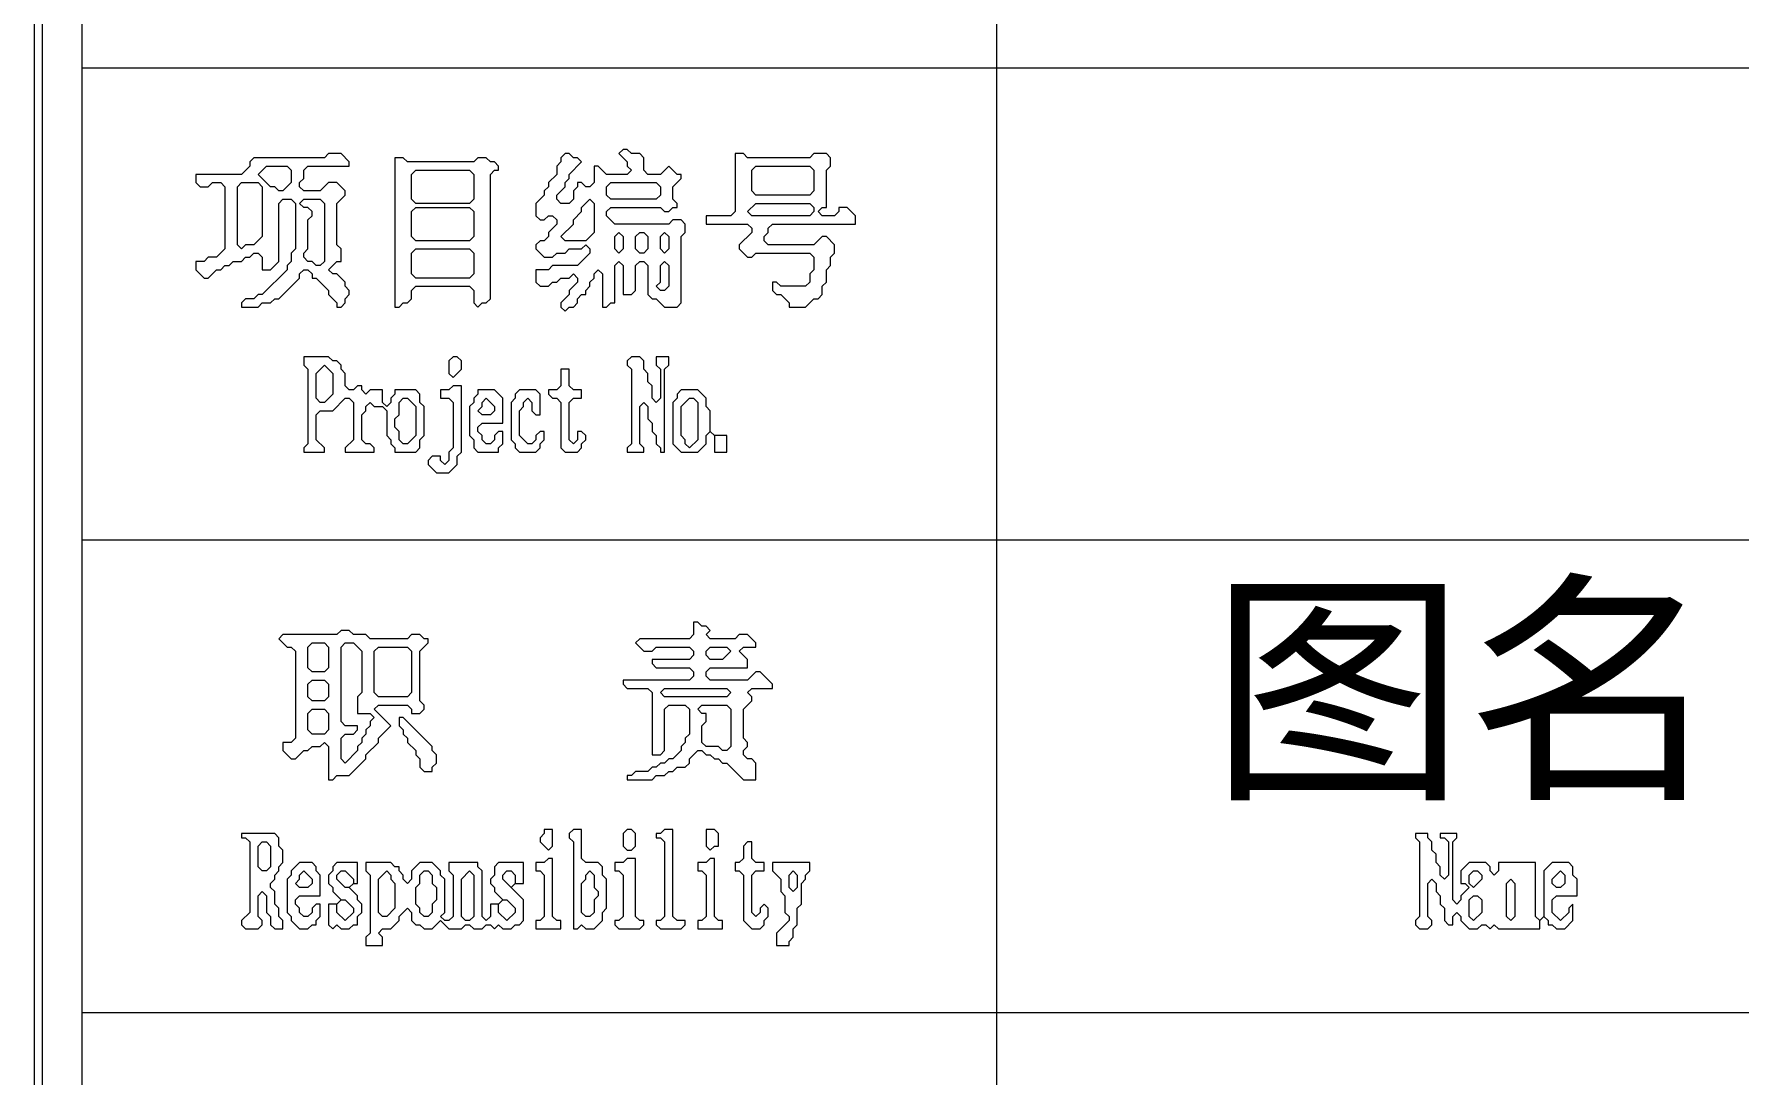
# Model space of a CAD drawing. Header units: millimetres. Extents: x 24 to 865, y 18 to 612.
# Drawn here: x 774.98 to 810.98, y 243.71 to 265.7 of the extents above; entities that cross this region are included whole.
import ezdxf

# ---------------------------------------------------------------- set-up
doc = ezdxf.new("R2010")
doc.units = ezdxf.units.MM
for name, color, linetype, lineweight in [('OCR_TEXT', 6, 'Continuous', 0), ('TRACE_CURVE', 6, 'Continuous', 0), ('TRACE_STRAIGHT', 5, 'Continuous', 0), ('TRACE_TEXT_SYMBOL', 6, 'Continuous', 0)]:
    doc.layers.add(name, color=color, linetype=linetype, lineweight=lineweight)
doc.styles.add('wqy-unicode', font='wqy-unicode.lff')

msp = doc.modelspace()

# ---------------------------------------------------------------- linework, layer by layer
at = {"layer": 'TRACE_CURVE', "color": 6}
msp.add_lwpolyline([(774.98, 600.7), (774.98, 28.726), (775.156, 28.726), (775.156, 600.7)], close=True, dxfattribs=at)
at = {"layer": 'TRACE_STRAIGHT', "color": 5}
for p, q in [((775.986, 601.456), (775.986, 27.883)), ((795.299, 274.996), (795.299, 175.135)), ((775.986, 264.983), (854.728, 264.983)), ((775.986, 255.016), (854.728, 255.016)), ((775.986, 245.028), (854.728, 245.028))]:
    msp.add_line(p, q, dxfattribs=at)
at = {"layer": 'TRACE_TEXT_SYMBOL', "color": 6}
for points in [[(781.198, 263.173), (781.111, 263.085), (779.622, 263.085), (779.535, 262.998), (779.535, 262.91), (779.359, 262.735), (778.396, 262.735), (778.396, 262.56), (778.484, 262.472), (778.659, 262.472), (778.746, 262.56), (778.921, 262.56), (779.009, 262.472), (779.009, 261.159), (778.834, 260.983), (778.659, 260.983), (778.571, 260.896), (778.396, 260.896), (778.396, 260.721), (778.571, 260.545), (778.659, 260.545), (778.834, 260.721), (778.921, 260.721), (779.009, 260.808), (779.097, 260.808), (779.184, 260.896), (779.359, 260.896), (779.447, 260.983), (779.535, 260.983), (779.622, 261.071), (779.71, 261.071), (779.797, 260.983), (779.797, 260.721), (779.972, 260.721), (780.148, 260.896), (780.148, 262.122), (780.235, 262.209), (780.41, 262.209), (780.498, 262.122), (780.498, 261.159), (780.41, 261.071), (780.41, 260.896), (780.323, 260.808), (780.323, 260.721), (779.797, 260.195), (779.71, 260.195), (779.622, 260.108), (779.447, 260.108), (779.359, 260.02), (779.359, 259.932), (779.71, 259.932), (779.797, 260.02), (779.972, 260.02), (780.06, 260.108), (780.148, 260.108), (780.585, 260.545), (780.585, 260.633), (780.673, 260.721), (780.761, 260.721), (780.848, 260.633), (780.848, 260.545), (780.936, 260.545), (781.198, 260.283), (781.198, 260.195)], [(781.198, 260.195), (781.374, 260.02), (781.374, 259.932), (781.461, 259.932), (781.549, 260.02), (781.549, 260.108), (781.636, 260.195), (781.636, 260.283), (781.549, 260.37), (781.549, 260.458), (781.374, 260.633), (781.286, 260.633), (781.198, 260.721), (781.374, 260.896), (781.461, 260.896), (781.461, 261.159), (781.374, 261.246), (781.374, 262.122), (781.549, 262.297), (781.549, 262.385), (781.374, 262.56), (781.198, 262.56), (781.023, 262.385), (780.673, 262.385), (780.585, 262.472), (780.585, 262.56), (780.673, 262.647), (780.673, 262.822), (780.761, 262.91), (781.636, 262.91), (781.636, 262.998), (781.461, 263.173), (781.198, 263.173)], [(787.417, 263.26), (787.329, 263.173), (787.504, 262.998), (787.504, 262.91), (787.592, 262.822), (787.504, 262.735), (787.066, 262.735), (786.891, 262.91), (786.804, 262.91), (786.804, 262.56), (786.716, 262.472), (786.628, 262.472), (786.541, 262.56), (786.453, 262.56), (786.453, 262.472), (786.366, 262.385), (786.366, 262.209), (786.278, 262.122), (786.103, 262.122), (786.015, 262.209), (786.015, 262.297), (786.19, 262.472), (786.19, 262.56), (786.278, 262.647), (786.278, 262.735), (786.541, 262.998), (786.453, 263.085), (786.366, 263.085), (786.278, 263.173), (786.19, 263.173), (786.103, 263.085), (786.103, 262.998), (786.015, 262.91), (786.015, 262.735), (785.84, 262.56), (785.84, 262.472), (785.753, 262.385), (785.753, 262.297), (785.577, 262.122), (785.577, 261.859), (785.665, 261.772), (785.753, 261.772), (785.84, 261.859), (785.928, 261.859), (786.015, 261.772), (786.015, 261.684), (785.84, 261.509), (785.84, 261.421), (785.753, 261.334), (785.665, 261.334), (785.577, 261.246), (785.577, 261.159), (785.753, 260.983), (785.928, 260.983), (786.015, 261.071), (786.19, 261.071), (786.278, 261.159), (786.541, 261.159), (786.628, 261.246), (786.716, 261.159), (786.716, 261.071), (786.453, 260.808), (785.928, 260.808), (785.84, 260.721)], [(788.467, 262.034), (788.555, 262.034), (788.555, 262.122), (788.467, 262.209), (788.467, 262.472), (788.643, 262.647), (788.643, 262.735), (788.555, 262.735), (788.38, 262.91), (788.205, 262.735), (787.942, 262.735), (787.854, 262.822), (787.854, 263.085), (787.767, 263.173), (787.592, 263.173), (787.504, 263.26), (787.417, 263.26)], [(789.781, 263.173), (789.781, 261.947), (789.694, 261.859), (789.168, 261.859), (789.168, 261.684), (790.044, 261.684), (790.131, 261.596), (790.131, 261.509), (789.869, 261.246), (789.869, 261.159), (790.044, 260.983), (790.131, 260.983), (790.219, 261.071), (791.358, 261.071), (791.445, 260.983), (791.445, 260.721), (791.358, 260.633), (791.358, 260.458), (791.27, 260.37), (790.745, 260.37), (790.657, 260.458), (790.569, 260.458), (790.569, 260.283), (790.657, 260.195), (790.745, 260.195), (790.92, 260.02), (790.92, 259.932), (791.27, 259.932), (791.445, 260.108), (791.533, 260.108), (791.62, 260.195), (791.62, 260.37), (791.708, 260.458), (791.708, 260.721), (791.795, 260.808), (791.795, 260.983), (791.883, 261.071), (791.883, 261.246), (791.708, 261.421), (791.62, 261.421), (791.445, 261.246), (790.482, 261.246), (790.394, 261.334), (790.394, 261.421), (790.482, 261.509), (790.482, 261.596), (790.569, 261.684), (792.321, 261.684), (792.321, 261.859), (792.146, 262.034), (791.971, 262.034), (791.971, 261.947), (791.883, 261.859), (791.62, 261.859), (791.533, 261.947), (791.62, 262.034), (791.708, 262.034), (791.708, 262.822), (791.795, 262.91), (791.795, 263.085), (791.708, 263.173), (791.445, 263.173), (791.358, 263.085), (790.044, 263.085)], [(790.044, 263.085), (789.956, 263.173), (789.781, 263.173)], [(785.84, 260.721), (785.577, 260.721), (785.577, 260.458), (785.665, 260.37), (785.84, 260.37), (785.928, 260.458), (786.015, 260.458), (786.103, 260.545), (786.278, 260.545), (786.366, 260.633), (786.453, 260.545), (786.453, 260.458), (786.278, 260.283), (786.278, 260.195), (786.103, 260.02), (786.103, 259.932), (786.19, 259.845), (786.278, 259.932), (786.366, 259.932), (786.453, 260.02), (786.453, 260.108), (786.541, 260.195), (786.628, 260.195), (786.628, 260.283), (786.716, 260.37), (786.716, 260.458), (786.804, 260.545), (786.804, 260.633), (786.891, 260.721), (786.979, 260.633), (786.979, 259.932), (787.066, 259.932), (787.154, 260.02), (787.241, 260.02), (787.241, 260.808), (787.329, 260.896), (787.417, 260.808), (787.417, 260.195), (787.592, 260.195), (787.679, 260.283), (787.679, 260.808), (787.767, 260.896), (787.854, 260.896), (787.942, 260.808), (787.942, 260.195), (788.03, 260.108), (788.117, 260.108), (788.292, 259.932), (788.555, 259.932), (788.643, 260.02), (788.643, 261.421), (788.73, 261.509), (788.73, 261.684), (788.643, 261.772), (788.467, 261.772), (788.38, 261.684), (787.241, 261.684), (787.066, 261.859), (787.066, 261.947), (787.154, 262.034), (788.205, 262.034), (788.292, 261.947), (788.38, 261.947), (788.467, 262.034)], [(788.905, 253.276), (788.905, 253.014), (788.818, 252.926), (787.767, 252.926), (787.679, 252.839), (787.854, 252.663), (788.03, 252.663), (788.117, 252.751), (788.818, 252.751), (788.905, 252.663), (788.905, 252.576), (788.818, 252.488), (788.03, 252.488), (788.03, 252.401), (788.117, 252.313), (788.818, 252.313), (788.905, 252.226), (788.905, 252.138), (788.818, 252.05), (787.417, 252.05), (787.417, 251.963), (787.504, 251.875), (787.942, 251.875), (788.03, 251.788), (788.03, 250.474), (788.205, 250.474), (788.292, 250.562), (788.292, 251.437), (788.38, 251.525), (788.73, 251.525), (788.818, 251.437), (788.818, 250.912), (788.73, 250.824), (788.73, 250.737), (788.643, 250.649), (788.643, 250.562), (788.467, 250.386), (788.38, 250.386), (788.292, 250.299), (788.205, 250.299), (788.117, 250.211), (788.03, 250.211), (787.942, 250.124), (787.679, 250.124), (787.592, 250.036), (787.504, 250.036), (787.504, 249.948), (788.03, 249.948), (788.117, 250.036), (788.292, 250.036), (788.38, 250.124), (788.467, 250.124), (788.555, 250.211), (788.73, 250.211), (788.818, 250.299), (788.818, 250.386), (788.993, 250.562), (789.081, 250.562), (789.168, 250.474), (789.256, 250.474), (789.343, 250.386), (789.431, 250.386), (789.518, 250.299), (789.606, 250.299)], [(789.606, 250.299), (789.956, 249.948), (790.219, 249.948), (790.219, 250.299), (790.131, 250.386), (790.044, 250.386), (789.956, 250.474), (789.956, 250.562), (790.044, 250.649), (790.044, 250.737), (789.956, 250.824), (789.956, 251.437), (790.131, 251.612), (790.131, 251.7), (790.044, 251.788), (790.131, 251.875), (790.569, 251.875), (790.569, 251.963), (790.307, 252.226), (790.219, 252.226), (790.044, 252.05), (789.256, 252.05), (789.168, 252.138), (789.168, 252.226), (789.256, 252.313), (790.044, 252.313), (790.044, 252.488), (789.869, 252.663), (789.956, 252.751), (790.219, 252.751), (790.219, 252.839), (790.044, 253.014), (789.869, 253.014), (789.781, 252.926), (789.256, 252.926), (789.168, 253.014), (789.256, 253.101), (789.168, 253.189), (789.081, 253.189), (788.993, 253.276), (788.905, 253.276)], [(804.144, 248.81), (804.144, 248.722), (804.232, 248.635), (804.232, 247.058), (804.144, 246.971), (804.144, 246.883), (804.232, 246.796), (804.407, 246.796), (804.494, 246.883), (804.494, 246.971), (804.407, 247.058), (804.407, 247.759), (804.494, 247.847), (804.582, 247.759), (804.582, 247.584), (804.669, 247.496), (804.669, 247.321), (804.757, 247.234), (804.757, 246.971), (804.845, 246.883), (804.932, 246.883), (804.932, 247.058), (805.02, 247.146), (805.107, 247.058), (805.107, 246.971), (805.283, 246.796), (805.458, 246.796), (805.545, 246.883), (805.633, 246.883), (805.72, 246.796), (805.808, 246.883), (805.896, 246.796), (806.771, 246.796), (806.771, 246.971), (806.859, 247.058), (806.947, 246.971), (806.947, 246.883), (807.034, 246.883), (807.122, 246.796), (807.297, 246.796), (807.472, 246.971), (807.472, 247.321), (807.384, 247.234), (807.384, 247.146), (807.209, 246.971), (807.034, 247.146), (807.034, 247.409), (807.122, 247.496), (807.56, 247.496), (807.56, 247.847), (807.472, 247.934), (807.472, 248.109), (807.384, 248.197), (807.034, 248.197), (806.859, 248.022), (806.859, 247.058), (806.771, 246.971), (806.684, 247.058), (806.684, 248.197), (805.896, 248.197), (805.896, 248.022), (805.808, 247.934), (805.72, 248.022), (805.72, 248.109)], [(805.72, 248.109), (805.633, 248.197), (805.283, 248.197), (805.107, 248.022), (805.107, 247.759), (805.195, 247.759), (805.283, 247.671), (805.107, 247.496), (805.107, 247.409), (805.02, 247.321), (804.932, 247.409), (804.932, 248.635), (805.02, 248.722), (805.02, 248.81), (804.669, 248.81), (804.669, 248.722), (804.757, 248.722), (804.845, 248.635), (804.845, 247.934), (804.757, 247.847), (804.669, 247.934), (804.669, 248.109), (804.582, 248.197), (804.582, 248.372), (804.494, 248.46), (804.494, 248.635), (804.407, 248.722), (804.407, 248.81), (804.144, 248.81)], [(781.987, 248.197), (781.987, 248.022), (782.074, 247.934), (782.074, 246.708), (781.987, 246.621), (781.987, 246.445), (782.337, 246.445), (782.337, 246.621), (782.249, 246.708), (782.337, 246.796), (782.512, 246.796), (782.687, 246.971), (782.687, 247.058), (782.862, 247.234), (782.95, 247.146), (782.95, 246.971), (783.038, 246.883), (783.125, 246.883), (783.213, 246.796), (783.388, 246.796), (783.563, 246.971), (783.738, 246.796), (784.001, 246.796), (784.089, 246.883), (784.176, 246.883), (784.264, 246.796), (784.439, 246.796), (784.526, 246.883), (784.614, 246.883), (784.702, 246.796), (784.789, 246.883), (784.877, 246.796), (785.052, 246.796), (785.14, 246.883), (785.227, 246.883), (785.315, 246.971), (785.315, 247.409), (785.052, 247.671), (785.14, 247.759), (785.315, 247.759), (785.315, 248.197), (784.789, 248.197), (784.702, 248.109), (784.702, 247.934), (784.614, 247.847), (784.614, 247.759), (784.702, 247.671), (784.702, 247.584), (784.877, 247.409), (784.789, 247.321), (784.614, 247.321), (784.614, 247.058), (784.526, 246.971), (784.439, 247.058), (784.439, 248.022), (784.351, 248.109), (784.351, 248.197), (783.738, 248.197), (783.738, 248.022), (783.826, 247.934), (783.826, 247.058), (783.738, 246.971), (783.651, 246.971), (783.563, 247.058)], [(783.563, 247.058), (783.651, 247.146), (783.651, 247.847), (783.563, 247.934), (783.563, 248.022), (783.388, 248.197), (783.125, 248.197), (782.95, 248.022), (782.95, 247.847), (782.862, 247.759), (782.775, 247.847), (782.775, 247.934), (782.687, 248.022), (782.687, 248.109), (782.6, 248.109), (782.512, 248.197), (781.987, 248.197)]]:
    msp.add_lwpolyline(points, dxfattribs=at)
for points in [[(779.885, 262.91), (780.323, 262.91), (780.41, 262.822), (780.41, 262.56), (780.235, 262.385), (780.148, 262.385), (780.06, 262.472), (779.972, 262.472), (779.71, 262.735)], [(782.6, 263.085), (782.6, 259.932), (782.687, 259.932), (782.775, 260.02), (782.862, 260.02), (782.95, 260.108), (782.95, 260.283), (783.038, 260.37), (784.176, 260.37), (784.264, 260.283), (784.264, 260.02), (784.351, 259.932), (784.439, 260.02), (784.526, 260.02), (784.614, 260.108), (784.614, 262.735), (784.702, 262.822), (784.789, 262.822), (784.789, 262.91), (784.702, 262.998), (784.614, 262.998), (784.526, 263.085), (784.351, 263.085), (784.264, 262.998), (782.862, 262.998), (782.775, 263.085)], [(782.95, 262.735), (783.038, 262.822), (784.176, 262.822), (784.264, 262.735), (784.264, 262.209), (784.176, 262.122), (783.038, 262.122), (782.95, 262.209)], [(790.131, 262.822), (790.219, 262.91), (791.358, 262.91), (791.445, 262.822), (791.445, 262.385), (791.358, 262.297), (790.219, 262.297), (790.131, 262.385)], [(779.272, 262.472), (779.359, 262.56), (779.71, 262.56), (779.797, 262.472), (779.797, 261.421), (779.622, 261.246), (779.447, 261.246), (779.359, 261.159), (779.272, 261.246)], [(787.066, 262.472), (787.154, 262.56), (788.117, 262.56), (788.205, 262.472), (788.205, 262.297), (788.117, 262.209), (787.154, 262.209), (787.066, 262.297)], [(780.585, 262.122), (780.673, 262.209), (781.023, 262.209), (781.111, 262.122), (781.111, 260.896), (781.023, 260.808), (780.936, 260.808), (780.848, 260.896), (780.761, 260.896), (780.673, 260.983), (780.673, 261.071), (780.761, 261.159), (780.761, 261.772), (780.848, 261.859), (780.848, 261.947), (780.761, 262.034), (780.673, 262.034)], [(786.716, 262.209), (786.804, 262.122), (786.804, 261.509), (786.628, 261.334), (786.19, 261.334), (786.103, 261.421), (786.366, 261.684), (786.366, 261.772), (786.541, 261.947), (786.541, 262.034)], [(790.219, 262.122), (791.358, 262.122), (791.445, 262.034), (791.445, 261.947), (791.358, 261.859), (790.131, 261.859), (790.044, 261.947)], [(782.95, 261.947), (783.038, 262.034), (784.176, 262.034), (784.264, 261.947), (784.264, 261.421), (784.176, 261.334), (783.038, 261.334), (782.95, 261.421)], [(787.241, 261.421), (787.329, 261.509), (787.417, 261.421), (787.417, 261.159), (787.329, 261.071), (787.241, 261.159)], [(787.679, 261.421), (787.767, 261.509), (787.854, 261.509), (787.942, 261.421), (787.942, 261.159), (787.854, 261.071), (787.767, 261.071), (787.679, 261.159)], [(788.205, 261.421), (788.292, 261.509), (788.38, 261.421), (788.38, 261.159), (788.292, 261.071), (788.205, 261.159)], [(782.95, 261.071), (783.038, 261.159), (784.176, 261.159), (784.264, 261.071), (784.264, 260.633), (784.176, 260.545), (783.038, 260.545), (782.95, 260.633)], [(788.205, 260.808), (788.292, 260.896), (788.38, 260.808), (788.38, 260.37), (788.292, 260.283), (788.205, 260.283), (788.117, 260.37), (788.205, 260.458)], [(780.673, 258.881), (780.673, 258.706), (780.761, 258.619), (780.761, 257.042), (780.673, 256.955), (780.673, 256.867), (781.111, 256.867), (781.111, 256.955), (780.936, 257.13), (780.936, 257.655), (781.023, 257.743), (781.286, 257.743), (781.549, 258.006), (781.636, 258.006), (781.724, 257.918), (781.724, 257.13), (781.549, 256.955), (781.549, 256.867), (782.162, 256.867), (782.162, 256.955), (782.074, 257.042), (781.987, 257.042), (781.899, 257.13), (781.899, 257.655), (781.987, 257.743), (781.987, 257.831), (782.074, 257.918), (782.162, 257.831), (782.337, 257.831), (782.425, 257.743), (782.425, 257.217), (782.512, 257.13), (782.512, 257.042), (782.6, 256.955), (782.6, 256.867), (783.038, 256.867), (783.125, 256.955), (783.125, 257.13), (783.213, 257.217), (783.213, 257.831), (783.125, 257.918), (783.125, 258.093), (783.038, 258.181), (782.6, 258.181), (782.6, 258.093), (782.512, 258.006), (782.512, 257.918), (782.425, 257.831), (782.337, 257.918), (782.337, 258.181), (782.074, 258.181), (781.987, 258.093), (781.899, 258.181), (781.899, 258.268), (781.812, 258.268), (781.724, 258.181), (781.636, 258.181), (781.549, 258.268), (781.549, 258.531), (781.461, 258.619), (781.461, 258.706), (781.374, 258.794), (781.286, 258.794), (781.198, 258.881)], [(783.826, 258.881), (783.738, 258.794), (783.738, 258.531), (783.826, 258.444), (784.001, 258.619), (784.001, 258.794), (783.913, 258.881)], [(787.592, 258.881), (787.504, 258.794), (787.504, 258.706), (787.592, 258.619), (787.592, 257.042), (787.504, 256.955), (787.504, 256.867), (787.854, 256.867), (787.854, 256.955), (787.767, 257.042), (787.767, 257.831), (787.854, 257.918), (787.942, 257.831), (787.942, 257.568), (788.03, 257.48), (788.03, 257.305), (788.117, 257.217), (788.117, 257.042), (788.205, 256.955), (788.205, 256.867), (788.292, 256.867), (788.292, 258.619), (788.38, 258.706), (788.38, 258.881), (788.117, 258.881), (788.117, 258.706), (788.205, 258.619), (788.205, 258.006), (788.117, 257.918), (788.03, 258.006), (788.03, 258.268), (787.942, 258.356), (787.942, 258.531), (787.854, 258.619), (787.854, 258.794), (787.767, 258.881)], [(781.111, 258.706), (781.286, 258.531), (781.286, 258.093), (781.111, 257.918), (781.023, 257.918), (780.936, 258.006), (780.936, 258.531)], [(786.103, 258.619), (786.103, 258.268), (786.015, 258.181), (785.84, 258.181), (785.84, 258.093), (785.928, 258.006), (786.015, 258.006), (786.103, 257.918), (786.103, 256.955), (786.19, 256.867), (786.453, 256.867), (786.541, 256.955), (786.541, 257.042), (786.628, 257.13), (786.628, 257.217), (786.541, 257.305), (786.453, 257.305), (786.453, 257.13), (786.366, 257.042), (786.278, 257.13), (786.278, 257.918), (786.366, 258.006), (786.541, 258.006), (786.541, 258.181), (786.366, 258.181), (786.278, 258.268), (786.278, 258.619)], [(783.826, 258.268), (783.738, 258.181), (783.563, 258.181), (783.563, 258.006), (783.738, 258.006), (783.826, 257.918), (783.826, 256.955), (783.738, 256.867), (783.738, 256.692), (783.651, 256.604), (783.563, 256.692), (783.563, 256.78), (783.388, 256.78), (783.3, 256.692), (783.3, 256.604), (783.476, 256.429), (783.738, 256.429), (783.913, 256.604), (783.913, 256.78), (784.001, 256.867), (784.001, 258.268)], [(784.351, 258.181), (784.351, 258.093), (784.264, 258.006), (784.264, 257.918), (784.176, 257.831), (784.176, 257.217), (784.264, 257.13), (784.264, 256.955), (784.351, 256.867), (784.789, 256.867), (784.789, 256.955), (784.877, 257.042), (784.877, 257.305), (784.789, 257.305), (784.702, 257.217), (784.702, 257.13), (784.614, 257.042), (784.526, 257.042), (784.439, 257.13), (784.439, 257.217), (784.351, 257.305), (784.351, 257.393), (784.439, 257.48), (784.877, 257.48), (784.877, 258.006), (784.702, 258.181)], [(785.227, 258.181), (785.14, 258.093), (785.14, 258.006), (785.052, 257.918), (785.052, 257.13), (785.14, 257.042), (785.14, 256.955), (785.227, 256.867), (785.577, 256.867), (785.665, 256.955), (785.665, 257.042), (785.753, 257.13), (785.753, 257.305), (785.665, 257.305), (785.577, 257.217), (785.577, 257.13), (785.49, 257.042), (785.402, 257.042), (785.227, 257.217), (785.227, 257.743), (785.315, 257.831), (785.315, 257.918), (785.402, 258.006), (785.49, 257.918), (785.49, 257.743), (785.577, 257.655), (785.665, 257.655), (785.665, 258.093), (785.577, 258.181)], [(788.643, 258.181), (788.555, 258.093), (788.555, 258.006), (788.467, 257.918), (788.467, 257.042), (788.643, 256.867), (788.993, 256.867), (789.168, 257.042), (789.168, 257.217), (789.256, 257.305), (789.343, 257.217), (789.343, 256.867), (789.606, 256.867), (789.606, 257.217), (789.343, 257.217), (789.256, 257.305), (789.256, 257.743), (789.168, 257.831), (789.168, 258.006), (788.993, 258.181)], [(782.687, 257.918), (782.775, 258.006), (782.862, 258.006), (783.038, 257.831), (783.038, 257.217), (782.862, 257.042), (782.775, 257.042), (782.687, 257.13), (782.687, 257.305), (782.6, 257.393), (782.6, 257.568), (782.687, 257.655)], [(784.439, 257.918), (784.526, 258.006), (784.702, 257.831), (784.702, 257.743), (784.614, 257.655), (784.439, 257.655), (784.351, 257.743), (784.439, 257.831)], [(788.818, 258.006), (788.905, 258.006), (788.993, 257.918), (788.993, 257.13), (788.818, 256.955), (788.73, 257.042), (788.73, 257.13), (788.643, 257.217), (788.643, 257.831)], [(781.461, 253.101), (781.374, 253.014), (780.235, 253.014), (780.148, 252.926), (780.323, 252.751), (780.41, 252.751), (780.498, 252.663), (780.498, 250.824), (780.41, 250.737), (780.235, 250.737), (780.235, 250.562), (780.41, 250.386), (780.498, 250.386), (780.673, 250.562), (780.761, 250.562), (780.848, 250.649), (781.023, 250.649), (781.111, 250.737), (781.198, 250.649), (781.198, 249.948), (781.286, 249.948), (781.374, 250.036), (781.636, 250.036), (781.987, 250.386), (781.987, 250.474), (782.249, 250.737), (782.249, 250.824), (782.512, 251.087), (782.162, 251.437), (782.249, 251.525), (782.862, 251.525), (782.95, 251.437), (782.95, 251.35), (783.125, 251.35), (783.213, 251.437), (783.213, 251.525), (783.125, 251.612), (783.125, 252.663), (783.3, 252.839), (783.3, 252.926), (783.213, 252.926), (783.125, 253.014), (782.95, 253.014), (782.862, 252.926), (782.074, 252.926), (781.987, 253.014), (781.724, 253.014), (781.636, 253.101)], [(780.761, 252.751), (780.848, 252.839), (781.111, 252.839), (781.198, 252.751), (781.198, 252.313), (781.111, 252.226), (780.848, 252.226), (780.761, 252.313)], [(781.461, 252.751), (781.549, 252.839), (781.724, 252.839), (781.899, 252.663), (781.899, 251.788), (781.812, 251.7), (781.812, 251.35), (782.074, 251.35), (782.162, 251.262), (782.074, 251.175), (782.074, 251.087), (781.987, 250.999), (781.987, 250.912), (781.899, 250.824), (781.899, 250.737), (781.812, 250.649), (781.812, 250.562), (781.549, 250.299), (781.461, 250.386), (781.461, 250.824), (781.549, 250.912), (781.724, 250.912), (781.812, 250.999), (781.812, 251.087), (781.549, 251.087), (781.461, 251.175)], [(782.162, 252.663), (782.249, 252.751), (782.862, 252.751), (782.95, 252.663), (782.95, 251.788), (782.862, 251.7), (782.249, 251.7), (782.162, 251.788)], [(789.168, 252.663), (789.256, 252.751), (789.606, 252.751), (789.694, 252.663), (789.518, 252.488), (789.256, 252.488), (789.168, 252.576)], [(780.761, 251.963), (780.848, 252.05), (781.111, 252.05), (781.198, 251.963), (781.198, 251.7), (781.111, 251.612), (780.848, 251.612), (780.761, 251.7)], [(788.205, 251.788), (788.292, 251.875), (789.606, 251.875), (789.694, 251.788), (789.606, 251.7), (788.292, 251.7)], [(780.761, 251.35), (780.848, 251.437), (781.111, 251.437), (781.198, 251.35), (781.198, 250.999), (781.111, 250.912), (780.848, 250.912), (780.761, 250.999)], [(782.687, 251.262), (782.687, 251.087), (782.775, 250.999), (782.775, 250.912), (782.862, 250.824), (782.862, 250.737), (783.038, 250.562), (783.038, 250.474), (783.125, 250.386), (783.125, 250.211), (783.213, 250.124), (783.388, 250.124), (783.388, 250.211), (783.476, 250.299), (783.476, 250.474), (783.388, 250.562), (783.388, 250.649), (782.775, 251.262)], [(788.993, 251.437), (789.081, 251.525), (789.606, 251.525), (789.694, 251.437), (789.694, 250.649), (789.606, 250.562), (789.518, 250.562), (789.431, 250.649), (789.168, 250.649), (789.081, 250.737), (789.081, 251.087), (789.168, 251.175), (789.168, 251.35), (789.081, 251.35)], [(779.359, 248.81), (779.359, 248.722), (779.447, 248.722), (779.535, 248.635), (779.535, 247.146), (779.359, 246.971), (779.359, 246.883), (779.447, 246.796), (779.71, 246.796), (779.797, 246.883), (779.797, 246.971), (779.71, 247.058), (779.71, 247.496), (779.797, 247.584), (779.885, 247.496), (779.885, 247.146), (779.972, 247.058), (779.972, 246.883), (780.06, 246.796), (780.235, 246.796), (780.235, 246.971), (780.148, 247.058), (780.148, 247.234), (780.06, 247.321), (780.06, 247.584), (779.972, 247.671), (779.972, 247.759), (780.06, 247.847), (780.06, 247.934), (780.148, 248.022), (780.148, 248.109), (780.235, 248.197), (780.235, 248.46), (780.148, 248.547), (780.148, 248.722), (780.06, 248.81)], [(785.753, 248.898), (785.753, 248.81), (785.665, 248.722), (785.665, 248.635), (785.84, 248.46), (785.928, 248.547), (785.928, 248.898)], [(786.366, 248.898), (786.278, 248.81), (786.278, 248.722), (786.366, 248.635), (786.366, 246.796), (786.453, 246.796), (786.541, 246.883), (786.628, 246.796), (786.804, 246.796), (786.979, 246.971), (786.979, 247.146), (787.066, 247.234), (787.066, 247.847), (786.979, 247.934), (786.979, 248.109), (786.891, 248.197), (786.628, 248.197), (786.541, 248.285), (786.541, 248.898)], [(787.504, 248.898), (787.417, 248.81), (787.417, 248.547), (787.504, 248.46), (787.592, 248.46), (787.679, 248.547), (787.679, 248.81), (787.592, 248.898)], [(788.292, 248.898), (788.205, 248.81), (788.117, 248.81), (788.117, 248.722), (788.205, 248.722), (788.292, 248.635), (788.292, 247.058), (788.205, 246.971), (788.117, 246.971), (788.117, 246.883), (788.205, 246.796), (788.643, 246.796), (788.73, 246.883), (788.73, 246.971), (788.555, 246.971), (788.467, 247.058), (788.467, 248.898)], [(789.168, 248.898), (789.168, 248.547), (789.256, 248.46), (789.343, 248.547), (789.431, 248.547), (789.431, 248.81), (789.343, 248.898)], [(779.71, 248.547), (779.797, 248.635), (779.885, 248.635), (779.972, 248.547), (779.972, 248.109), (779.885, 248.022), (779.797, 248.022), (779.71, 248.109)], [(790.044, 248.635), (789.956, 248.547), (789.956, 248.285), (789.869, 248.197), (789.781, 248.197), (789.781, 248.022), (789.869, 248.022), (789.956, 247.934), (789.956, 246.971), (790.131, 246.796), (790.307, 246.796), (790.394, 246.883), (790.394, 246.971), (790.482, 247.058), (790.482, 247.234), (790.394, 247.321), (790.307, 247.234), (790.307, 247.146), (790.219, 247.058), (790.131, 247.146), (790.131, 247.934), (790.219, 248.022), (790.394, 248.022), (790.394, 248.197), (790.219, 248.197), (790.131, 248.285), (790.131, 248.635)], [(780.585, 248.197), (780.41, 248.022), (780.41, 247.934), (780.323, 247.847), (780.323, 247.146), (780.41, 247.058), (780.41, 246.971), (780.585, 246.796), (780.761, 246.796), (780.848, 246.883), (780.936, 246.883), (780.936, 246.971), (781.023, 247.058), (781.023, 247.321), (780.936, 247.321), (780.848, 247.234), (780.848, 247.146), (780.761, 247.058), (780.673, 247.058), (780.585, 247.146), (780.585, 247.234), (780.498, 247.321), (780.498, 247.409), (780.585, 247.496), (781.023, 247.496), (781.023, 247.934), (780.936, 248.022), (780.936, 248.109), (780.848, 248.197)], [(780.585, 247.934), (780.673, 248.022), (780.848, 247.847), (780.848, 247.759), (780.761, 247.671), (780.585, 247.671), (780.498, 247.759), (780.585, 247.847)], [(781.374, 248.197), (781.286, 248.109), (781.286, 248.022), (781.198, 247.934), (781.198, 247.759), (781.286, 247.671), (781.286, 247.584), (781.461, 247.409), (781.374, 247.321), (781.198, 247.321), (781.198, 246.883), (781.286, 246.796), (781.374, 246.883), (781.461, 246.796), (781.636, 246.796), (781.724, 246.883), (781.812, 246.883), (781.812, 247.058), (781.899, 247.146), (781.899, 247.321), (781.812, 247.409), (781.812, 247.496), (781.636, 247.671), (781.724, 247.759), (781.812, 247.759), (781.812, 248.197)], [(781.374, 247.934), (781.461, 248.022), (781.549, 248.022), (781.724, 247.847), (781.724, 247.759), (781.636, 247.671), (781.549, 247.671), (781.374, 247.847)], [(782.425, 248.022), (782.512, 247.934), (782.512, 247.847), (782.6, 247.759), (782.6, 247.234), (782.425, 247.058), (782.337, 247.058), (782.249, 247.146), (782.249, 247.847)], [(783.125, 247.934), (783.213, 248.022), (783.3, 248.022), (783.388, 247.934), (783.388, 247.759), (783.476, 247.671), (783.476, 247.409), (783.388, 247.321), (783.388, 247.146), (783.3, 247.058), (783.213, 247.058), (783.125, 247.146), (783.125, 247.234), (783.038, 247.321), (783.038, 247.671), (783.125, 247.759)], [(784.176, 248.022), (784.264, 247.934), (784.264, 247.058), (784.176, 246.971), (784.089, 246.971), (784.001, 247.058), (784.001, 247.847)], [(784.877, 247.934), (784.964, 248.022), (785.052, 248.022), (785.14, 247.934), (785.14, 247.759), (785.052, 247.671), (784.877, 247.847)], [(785.84, 248.285), (785.753, 248.197), (785.577, 248.197), (785.577, 248.022), (785.665, 248.022), (785.753, 247.934), (785.753, 247.058), (785.665, 246.971), (785.577, 246.971), (785.577, 246.796), (786.103, 246.796), (786.103, 246.971), (786.015, 246.971), (785.928, 247.058), (785.928, 248.285)], [(786.628, 247.934), (786.716, 248.022), (786.804, 247.934), (786.804, 247.671), (786.891, 247.584), (786.891, 247.496), (786.804, 247.409), (786.804, 247.146), (786.716, 247.058), (786.628, 247.058), (786.541, 247.146), (786.541, 247.759), (786.628, 247.847)], [(787.504, 248.285), (787.417, 248.197), (787.241, 248.197), (787.241, 248.022), (787.329, 248.022), (787.417, 247.934), (787.417, 247.058), (787.329, 246.971), (787.241, 246.971), (787.241, 246.883), (787.329, 246.796), (787.767, 246.796), (787.854, 246.883), (787.854, 246.971), (787.767, 246.971), (787.679, 247.058), (787.679, 248.285)], [(789.256, 248.285), (789.168, 248.197), (788.993, 248.197), (788.993, 248.022), (789.081, 248.022), (789.168, 247.934), (789.168, 247.058), (789.081, 246.971), (788.993, 246.971), (788.993, 246.796), (789.518, 246.796), (789.518, 246.971), (789.431, 246.971), (789.343, 247.058), (789.343, 248.285)], [(790.569, 248.197), (790.569, 248.022), (790.745, 247.847), (790.745, 247.584), (790.832, 247.496), (790.832, 247.146), (790.92, 247.058), (790.92, 246.971), (790.657, 246.708), (790.657, 246.445), (790.92, 246.445), (790.92, 246.533), (791.007, 246.621), (791.007, 246.796), (791.095, 246.883), (791.095, 247.234), (791.182, 247.321), (791.182, 247.759), (791.27, 247.847), (791.27, 247.934), (791.358, 248.022), (791.358, 248.197)], [(790.92, 247.934), (791.007, 248.022), (791.095, 247.934), (791.095, 247.671), (791.007, 247.584), (790.92, 247.671)], [(805.283, 247.934), (805.37, 248.022), (805.458, 248.022), (805.545, 247.934), (805.545, 247.847), (805.37, 247.671), (805.283, 247.759)], [(807.209, 248.022), (807.297, 247.934), (807.297, 247.759), (807.209, 247.671), (807.122, 247.671), (807.034, 247.759), (807.034, 247.847)], [(806.071, 247.759), (806.158, 247.847), (806.246, 247.759), (806.246, 247.058), (806.158, 246.971), (806.071, 247.058)], [(781.374, 247.321), (781.461, 247.409), (781.549, 247.409), (781.724, 247.234), (781.724, 247.146), (781.549, 246.971), (781.374, 247.146)], [(784.789, 247.321), (784.877, 247.409), (784.964, 247.409), (785.14, 247.234), (785.14, 247.146), (784.964, 246.971), (784.789, 247.146)], [(805.283, 247.409), (805.37, 247.496), (805.458, 247.496), (805.545, 247.409), (805.545, 247.146), (805.37, 246.971), (805.283, 247.058)]]:
    msp.add_lwpolyline(points, close=True, dxfattribs=at)

# ---------------------------------------------------------------- texts
at = {"layer": 'OCR_TEXT', "color": 6, "style": 'wqy-unicode', "width": 1.038204}
msp.add_text('图名', height=3.8254, dxfattribs=at).set_placement((799.798, 249.929))

doc.saveas('drawing.dxf')
